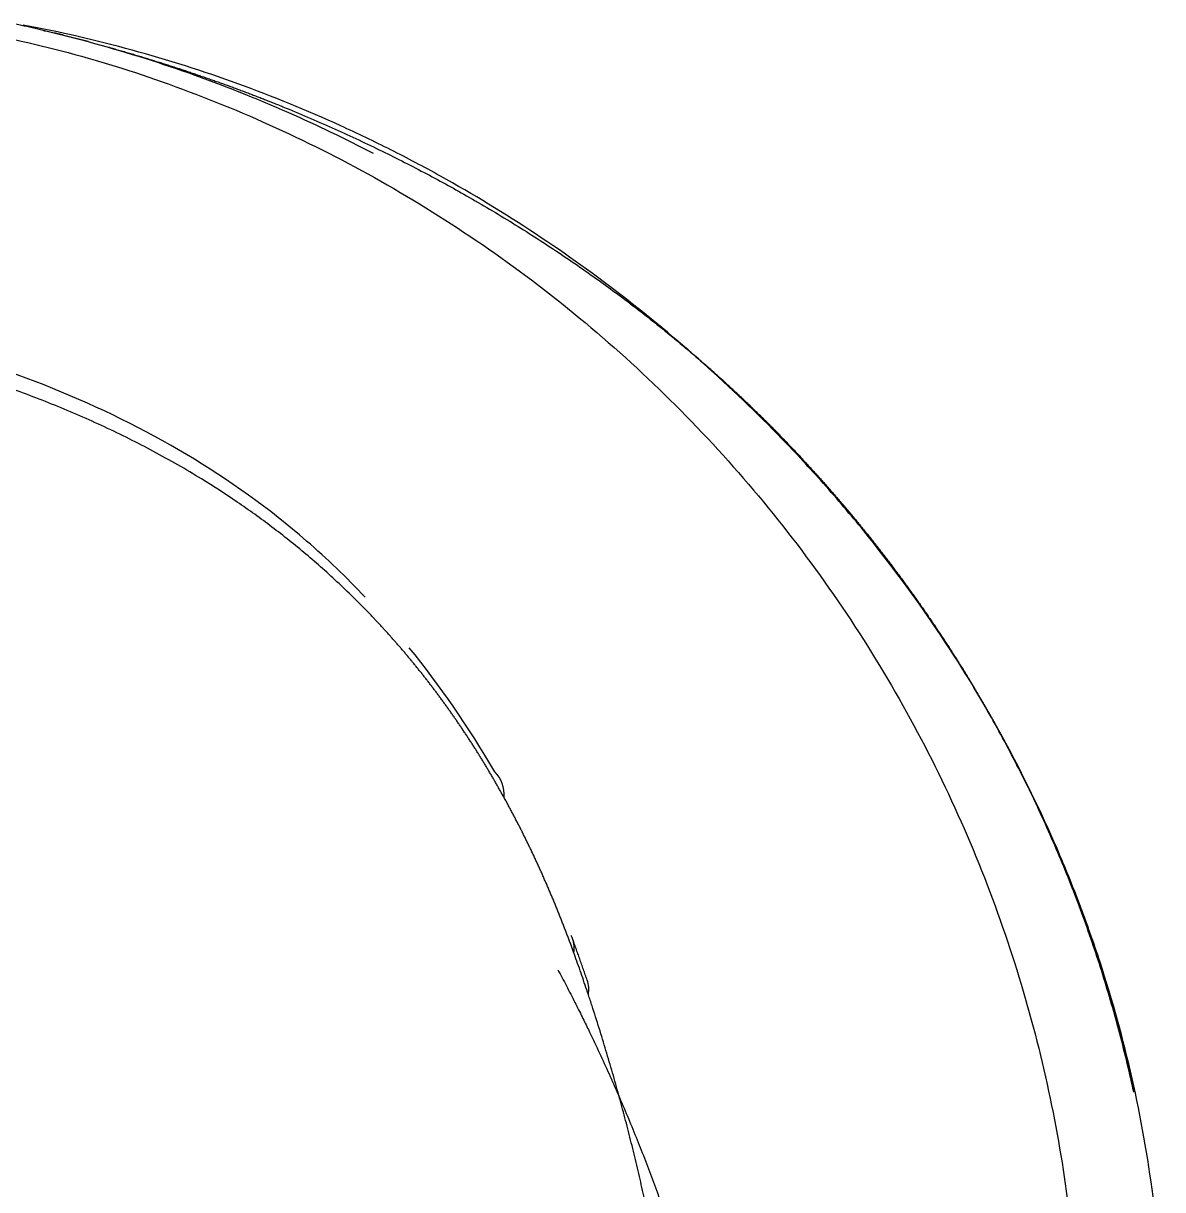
# Model space of a CAD drawing. Extents: x 8663 to 11443, y -20992 to -18942.
# Drawn here: x 9792.63 to 9807.04, y -19553.61 to -19538.87 of the extents above; entities that cross this region are included whole.
import ezdxf

# ---------------------------------------------------------------- set-up
doc = ezdxf.new("R2010")
doc.units = 0
doc.layers.add('1', color=7, linetype='CONTINUOUS')

msp = doc.modelspace()

# ---------------------------------------------------------------- linework, layer by layer
at = {"layer": '1', "color": 7, "linetype": 'CONTINUOUS'}
for centre, major_axis, ratio, start_param, end_param in [((9797.786, -19548.908), (-0.873, -0.488), 0.613766, 2.758527, 3.327681), ((9798.817, -19551.301), (-0.948, -0.317), 0.534233, 2.8431, 3.180646)]:
    msp.add_ellipse(centre, major_axis=major_axis, ratio=ratio, start_param=start_param, end_param=end_param, dxfattribs=at)
msp.add_rational_spline([(9791.924, -19538.94), (9805.968, -19541.645), (9805.983, -19556.018)], [1, 0.770359322756, 1], degree=2, dxfattribs=at)
for points, knots in [([(9793.448, -19539.097), (9793.425, -19539.091), (9793.38, -19539.079), (9793.311, -19539.061), (9793.242, -19539.044), (9793.174, -19539.026), (9793.105, -19539.009), (9793.036, -19538.992), (9792.967, -19538.976), (9792.898, -19538.959), (9792.829, -19538.943), (9792.759, -19538.927), (9792.69, -19538.911), (9792.621, -19538.896), (9792.552, -19538.881), (9792.505, -19538.871), (9792.482, -19538.866)], [0, 0, 0, 0, 0.071391, 0.142784, 0.214181, 0.285581, 0.356987, 0.428398, 0.499816, 0.571242, 0.642676, 0.714119, 0.785572, 0.857036, 0.928512, 1, 1, 1, 1]), ([(9802.281, -19544.181), (9801.964, -19543.851), (9801.634, -19543.531), (9800.952, -19542.917), (9800.599, -19542.621), (9799.87, -19542.055), (9799.493, -19541.785), (9798.716, -19541.27), (9798.315, -19541.026), (9797.798, -19540.739), (9797.694, -19540.683), (9797.486, -19540.573), (9797.172, -19540.411), (9796.854, -19540.258), (9796.215, -19539.967), (9795.782, -19539.79), (9794.903, -19539.471), (9794.457, -19539.329), (9793.552, -19539.081), (9793.093, -19538.975), (9792.628, -19538.887)], [0, 0, 0, 0, 0.125, 0.125, 0.25, 0.25, 0.375, 0.375, 0.5, 0.5, 0.53125, 0.53125, 0.5625, 0.625, 0.625, 0.75, 0.75, 0.875, 0.875, 1, 1, 1, 1]), ([(9792.884, -19538.956), (9792.893, -19538.958), (9792.925, -19538.966), (9792.98, -19538.979), (9793.049, -19538.995), (9793.117, -19539.012), (9793.184, -19539.029), (9793.251, -19539.046), (9793.317, -19539.063), (9793.383, -19539.08), (9793.427, -19539.092), (9793.448, -19539.097)], [0, 0, 0, 0, 0.047138, 0.169663, 0.291222, 0.41181, 0.531422, 0.650052, 0.767695, 0.884346, 1, 1, 1, 1]), ([(9793.448, -19539.097), (9793.872, -19539.212), (9794.297, -19539.344), (9795.142, -19539.643), (9795.563, -19539.809), (9796.34, -19540.152), (9796.697, -19540.323), (9797.05, -19540.508)], [0, 0, 0, 0, 0.349559, 0.349559, 0.699117, 0.699117, 1, 1, 1, 1]), ([(9793.704, -19539.167), (9793.709, -19539.168), (9793.737, -19539.176), (9793.787, -19539.19), (9793.854, -19539.209), (9793.92, -19539.229), (9793.986, -19539.248), (9794.052, -19539.267), (9794.118, -19539.287), (9794.183, -19539.307), (9794.247, -19539.327), (9794.312, -19539.347), (9794.376, -19539.367), (9794.439, -19539.387), (9794.502, -19539.407), (9794.565, -19539.428), (9794.628, -19539.448), (9794.69, -19539.469), (9794.752, -19539.49), (9794.813, -19539.511), (9794.874, -19539.532), (9794.935, -19539.553), (9794.996, -19539.574), (9795.056, -19539.595), (9795.115, -19539.616), (9795.174, -19539.638), (9795.233, -19539.659), (9795.292, -19539.68), (9795.35, -19539.702), (9795.408, -19539.724), (9795.465, -19539.745), (9795.522, -19539.767), (9795.579, -19539.789), (9795.635, -19539.811), (9795.691, -19539.833), (9795.746, -19539.854), (9795.801, -19539.876), (9795.856, -19539.898), (9796.102, -19539.998), (9796.529, -19540.18), (9797.124, -19540.458), (9797.691, -19540.745), (9798.253, -19541.053), (9798.812, -19541.384), (9799.366, -19541.739), (9799.893, -19542.103), (9800.262, -19542.376), (9800.486, -19542.55), (9800.577, -19542.622), (9800.668, -19542.694), (9800.758, -19542.766), (9800.846, -19542.839), (9800.934, -19542.912), (9801.021, -19542.985), (9801.108, -19543.058), (9801.193, -19543.132), (9801.278, -19543.206), (9801.361, -19543.28), (9801.444, -19543.354), (9801.526, -19543.428), (9801.607, -19543.503), (9801.687, -19543.578), (9801.766, -19543.653), (9801.844, -19543.728), (9801.922, -19543.803), (9801.998, -19543.878), (9802.074, -19543.954), (9802.149, -19544.029), (9802.222, -19544.105), (9802.271, -19544.155), (9802.295, -19544.181)], [0, 0, 0, 0, 0.001671, 0.008548, 0.015396, 0.022216, 0.029007, 0.035769, 0.042502, 0.049205, 0.055878, 0.062523, 0.069137, 0.075721, 0.082275, 0.088798, 0.095291, 0.101754, 0.108185, 0.114585, 0.120955, 0.127293, 0.133599, 0.139874, 0.146117, 0.152329, 0.158508, 0.164655, 0.17077, 0.176852, 0.182901, 0.188918, 0.194902, 0.200852, 0.20677, 0.212654, 0.218505, 0.224322, 0.230106, 0.296983, 0.361834, 0.424555, 0.485053, 0.551943, 0.617201, 0.680763, 0.742571, 0.754212, 0.765812, 0.777373, 0.788894, 0.800374, 0.811814, 0.823213, 0.834571, 0.845888, 0.857165, 0.8684, 0.879594, 0.890747, 0.901859, 0.912929, 0.923958, 0.934945, 0.945891, 0.956795, 0.967659, 0.97848, 0.989261, 1, 1, 1, 1]), ([(9796.95, -19546.12), (9796.714, -19545.87), (9795.559, -19544.762), (9793.062, -19543.311), (9789.221, -19542.356), (9786.525, -19542.14), (9785.116, -19542.16)], [0, 0, 0, 0, 0.081399, 0.381495, 0.687854, 1, 1, 1, 1]), ([(9798.708, -19548.655), (9798.7, -19548.64), (9798.683, -19548.61), (9798.658, -19548.565), (9798.632, -19548.52), (9798.607, -19548.476), (9798.581, -19548.431), (9798.555, -19548.387), (9798.529, -19548.343), (9798.503, -19548.299), (9798.477, -19548.255), (9798.451, -19548.212), (9798.424, -19548.169), (9798.398, -19548.126), (9798.371, -19548.083), (9798.344, -19548.04), (9798.317, -19547.998), (9798.29, -19547.955), (9798.262, -19547.913), (9798.235, -19547.872), (9798.207, -19547.83), (9798.18, -19547.788), (9798.152, -19547.747), (9798.124, -19547.706), (9798.096, -19547.665), (9798.068, -19547.624), (9798.039, -19547.584), (9798.011, -19547.544), (9797.982, -19547.503), (9797.953, -19547.464), (9797.924, -19547.424), (9797.895, -19547.384), (9797.866, -19547.345), (9797.837, -19547.306), (9797.807, -19547.267), (9797.777, -19547.228), (9797.748, -19547.189), (9797.718, -19547.151), (9797.688, -19547.113), (9797.658, -19547.074), (9797.627, -19547.037), (9797.597, -19546.999), (9797.566, -19546.961), (9797.536, -19546.924), (9797.505, -19546.887), (9797.474, -19546.85), (9797.443, -19546.813), (9797.411, -19546.776), (9797.38, -19546.74), (9797.348, -19546.704), (9797.317, -19546.668), (9797.285, -19546.632), (9797.253, -19546.596), (9797.221, -19546.56), (9797.189, -19546.525), (9797.156, -19546.49), (9797.124, -19546.455), (9797.091, -19546.42), (9797.059, -19546.385), (9796.905, -19546.224), (9796.625, -19545.947), (9796.207, -19545.575), (9795.777, -19545.232), (9795.336, -19544.916), (9794.838, -19544.594), (9794.281, -19544.274), (9793.661, -19543.965), (9793.031, -19543.691), (9792.381, -19543.446), (9791.711, -19543.228), (9791.02, -19543.036), (9790.323, -19542.873), (9789.537, -19542.718), (9788.658, -19542.582), (9787.688, -19542.473), (9786.789, -19542.407), (9785.969, -19542.373), (9785.228, -19542.361), (9784.494, -19542.369), (9783.754, -19542.396), (9783.015, -19542.444), (9782.283, -19542.513), (9781.577, -19542.604), (9781.001, -19542.701), (9780.546, -19542.792), (9780.204, -19542.869), (9779.877, -19542.954), (9779.642, -19543.022), (9779.493, -19543.069), (9779.424, -19543.091), (9779.356, -19543.114), (9779.289, -19543.137), (9779.223, -19543.16), (9779.158, -19543.184), (9779.093, -19543.208), (9779.03, -19543.232), (9778.967, -19543.257), (9778.906, -19543.282), (9778.845, -19543.307), (9778.786, -19543.333), (9778.727, -19543.359), (9778.669, -19543.386), (9778.612, -19543.413), (9778.556, -19543.44), (9778.502, -19543.468), (9778.448, -19543.496), (9778.412, -19543.515), (9778.395, -19543.525)], [0, 0, 0, 0, 0.002186, 0.004371, 0.006555, 0.008736, 0.010917, 0.013096, 0.015273, 0.017449, 0.019624, 0.021798, 0.02397, 0.026141, 0.028311, 0.03048, 0.032648, 0.034814, 0.03698, 0.039144, 0.041308, 0.04347, 0.045632, 0.047793, 0.049953, 0.052112, 0.05427, 0.056427, 0.058584, 0.06074, 0.062895, 0.06505, 0.067204, 0.069357, 0.07151, 0.073662, 0.075814, 0.077965, 0.080115, 0.082266, 0.084416, 0.086565, 0.088714, 0.090863, 0.093011, 0.095159, 0.097307, 0.099455, 0.101602, 0.103749, 0.105897, 0.108043, 0.11019, 0.112337, 0.114483, 0.11663, 0.118776, 0.120923, 0.123069, 0.125216, 0.151013, 0.176429, 0.201502, 0.226266, 0.250748, 0.282649, 0.314023, 0.34491, 0.375343, 0.407153, 0.438629, 0.469794, 0.500665, 0.542527, 0.584016, 0.625166, 0.65661, 0.687762, 0.718641, 0.749269, 0.781427, 0.812886, 0.843701, 0.873931, 0.890146, 0.906045, 0.921646, 0.93697, 0.940452, 0.943915, 0.947357, 0.95078, 0.954184, 0.957568, 0.960934, 0.964282, 0.967612, 0.970924, 0.974219, 0.977497, 0.980758, 0.984003, 0.987233, 0.990447, 0.993645, 0.99683, 1, 1, 1, 1]), ([(9802.295, -19544.181), (9802.283, -19544.168), (9802.258, -19544.142), (9802.221, -19544.103), (9802.183, -19544.065), (9802.146, -19544.026), (9802.108, -19543.988), (9802.07, -19543.95), (9802.031, -19543.911), (9801.993, -19543.873), (9801.954, -19543.835), (9801.916, -19543.797), (9801.876, -19543.759), (9801.837, -19543.721), (9801.798, -19543.683), (9801.758, -19543.646), (9801.719, -19543.608), (9801.679, -19543.57), (9801.639, -19543.533), (9801.598, -19543.495), (9801.558, -19543.458), (9801.517, -19543.421), (9801.476, -19543.383), (9801.435, -19543.346), (9801.394, -19543.309), (9801.352, -19543.272), (9801.311, -19543.235), (9801.269, -19543.198), (9801.227, -19543.162), (9801.185, -19543.125), (9801.142, -19543.088), (9801.1, -19543.052), (9801.057, -19543.015), (9801.014, -19542.979), (9800.971, -19542.943), (9800.928, -19542.906), (9800.884, -19542.87), (9800.841, -19542.834), (9800.797, -19542.798), (9800.753, -19542.763), (9800.709, -19542.727), (9800.664, -19542.691), (9800.62, -19542.656), (9800.575, -19542.62), (9800.542, -19542.594), (9800.523, -19542.579), (9800.52, -19542.577)], [0, 0, 0, 0, 0.022693, 0.045403, 0.06813, 0.090874, 0.113636, 0.136415, 0.159213, 0.182029, 0.204864, 0.227719, 0.250593, 0.273487, 0.296401, 0.319336, 0.342292, 0.365269, 0.388267, 0.411287, 0.434329, 0.457394, 0.480482, 0.503593, 0.526727, 0.549885, 0.573067, 0.596274, 0.619505, 0.642761, 0.666043, 0.68935, 0.712683, 0.736043, 0.759429, 0.782842, 0.806282, 0.82975, 0.853245, 0.876769, 0.90032, 0.923901, 0.947511, 0.97115, 0.994818, 1, 1, 1, 1]), ([(9807.036, -19555.222), (9807.02, -19554.71), (9806.979, -19554.203), (9806.849, -19553.198), (9806.673, -19552.201), (9806.402, -19551.221), (9806.204, -19550.614), (9806.142, -19550.433), (9806.077, -19550.252), (9806.033, -19550.131), (9806.011, -19550.071), (9805.897, -19549.77), (9805.801, -19549.533), (9805.496, -19548.828), (9805.272, -19548.369), (9804.783, -19547.473), (9804.519, -19547.035), (9803.949, -19546.181), (9803.643, -19545.765), (9803.236, -19545.258), (9803.153, -19545.157), (9802.985, -19544.957), (9802.729, -19544.659), (9802.463, -19544.37), (9802.281, -19544.181)], [0, 0, 0, 0, 0.125, 0.125, 0.25, 0.375, 0.375, 0.40625, 0.421875, 0.421875, 0.4375, 0.4375, 0.5, 0.5, 0.625, 0.625, 0.75, 0.75, 0.875, 0.875, 0.90625, 0.90625, 0.9375, 1, 1, 1, 1]), ([(9802.295, -19544.181), (9802.31, -19544.196), (9802.338, -19544.225), (9802.381, -19544.27), (9802.423, -19544.316), (9802.466, -19544.361), (9802.508, -19544.407), (9802.55, -19544.452), (9802.592, -19544.498), (9802.634, -19544.545), (9802.676, -19544.591), (9802.718, -19544.638), (9802.76, -19544.685), (9802.801, -19544.732), (9802.843, -19544.779), (9802.884, -19544.827), (9802.925, -19544.874), (9802.966, -19544.922), (9803.007, -19544.971), (9803.048, -19545.019), (9803.089, -19545.068), (9803.13, -19545.116), (9803.17, -19545.165), (9803.21, -19545.215), (9803.251, -19545.264), (9803.291, -19545.314), (9803.331, -19545.363), (9803.37, -19545.414), (9803.41, -19545.464), (9803.45, -19545.514), (9803.489, -19545.565), (9803.528, -19545.616), (9803.567, -19545.667), (9803.606, -19545.718), (9803.645, -19545.77), (9803.684, -19545.821), (9803.722, -19545.873), (9803.761, -19545.925), (9803.799, -19545.978), (9803.837, -19546.03), (9803.875, -19546.083), (9803.912, -19546.136), (9803.95, -19546.189), (9803.987, -19546.242), (9804.025, -19546.296), (9804.062, -19546.349), (9804.099, -19546.403), (9804.135, -19546.457), (9804.172, -19546.512), (9804.208, -19546.566), (9804.245, -19546.621), (9804.281, -19546.676), (9804.317, -19546.731), (9804.352, -19546.786), (9804.388, -19546.841), (9804.423, -19546.897), (9804.459, -19546.953), (9804.494, -19547.009), (9804.528, -19547.065), (9804.563, -19547.121), (9804.597, -19547.178), (9804.632, -19547.235), (9804.666, -19547.292), (9804.7, -19547.349), (9804.733, -19547.406), (9804.767, -19547.463), (9804.8, -19547.521), (9804.833, -19547.579), (9804.866, -19547.637), (9804.899, -19547.695), (9804.931, -19547.754), (9804.964, -19547.812), (9804.996, -19547.871), (9805.028, -19547.93), (9805.059, -19547.989), (9805.091, -19548.048), (9805.122, -19548.107), (9805.153, -19548.167), (9805.184, -19548.227), (9805.215, -19548.287), (9805.245, -19548.347), (9805.275, -19548.407), (9805.305, -19548.467), (9805.335, -19548.528), (9805.364, -19548.589), (9805.394, -19548.65), (9805.423, -19548.711), (9805.452, -19548.772), (9805.48, -19548.833), (9805.509, -19548.895), (9805.537, -19548.956), (9805.565, -19549.018), (9805.593, -19549.08), (9805.62, -19549.142), (9805.647, -19549.205), (9805.674, -19549.267), (9805.701, -19549.33), (9805.817, -19549.604), (9806.013, -19550.098), (9806.263, -19550.827), (9806.483, -19551.579), (9806.609, -19552.1), (9806.668, -19552.368), (9806.67, -19552.378)], [0, 0, 0, 0, 0.006483, 0.012977, 0.019481, 0.025996, 0.032522, 0.039058, 0.045605, 0.052162, 0.058729, 0.065307, 0.071895, 0.078493, 0.085102, 0.091721, 0.09835, 0.104989, 0.111638, 0.118297, 0.124966, 0.131645, 0.138333, 0.145032, 0.15174, 0.158459, 0.165186, 0.171924, 0.178671, 0.185427, 0.192193, 0.198969, 0.205754, 0.212548, 0.219351, 0.226164, 0.232986, 0.239817, 0.246657, 0.253506, 0.260364, 0.267231, 0.274107, 0.280992, 0.287885, 0.294787, 0.301698, 0.308617, 0.315545, 0.322482, 0.329426, 0.33638, 0.343341, 0.350311, 0.357289, 0.364275, 0.371269, 0.378271, 0.385282, 0.3923, 0.399326, 0.406359, 0.413401, 0.42045, 0.427507, 0.434571, 0.441643, 0.448722, 0.455808, 0.462902, 0.470003, 0.477112, 0.484227, 0.491349, 0.498479, 0.505615, 0.512758, 0.519908, 0.527065, 0.534228, 0.541399, 0.548575, 0.555758, 0.562948, 0.570143, 0.577345, 0.584554, 0.591768, 0.598989, 0.606215, 0.613448, 0.620686, 0.62793, 0.63518, 0.642435, 0.649697, 0.656963, 0.664236, 0.745009, 0.827478, 0.911511, 0.996968, 1, 1, 1, 1]), ([(9806.67, -19552.378), (9806.668, -19552.368), (9806.611, -19552.106), (9806.487, -19551.594), (9806.27, -19550.848), (9806.019, -19550.113), (9805.733, -19549.39), (9805.415, -19548.679), (9805.063, -19547.983), (9804.68, -19547.303), (9804.38, -19546.824), (9804.187, -19546.534), (9804.114, -19546.425), (9804.039, -19546.316), (9803.964, -19546.209), (9803.889, -19546.102), (9803.812, -19545.995), (9803.735, -19545.889), (9803.656, -19545.784), (9803.577, -19545.679), (9803.497, -19545.575), (9803.417, -19545.472), (9803.335, -19545.369), (9803.253, -19545.267), (9803.17, -19545.165), (9803.086, -19545.064), (9803.002, -19544.963), (9802.916, -19544.863), (9802.83, -19544.764), (9802.743, -19544.665), (9802.655, -19544.567), (9802.566, -19544.47), (9802.477, -19544.373), (9802.387, -19544.276), (9802.326, -19544.212), (9802.295, -19544.181)], [0, 0, 0, 0, 0.003038, 0.086462, 0.169619, 0.252672, 0.335776, 0.418978, 0.501937, 0.584809, 0.667753, 0.681658, 0.695552, 0.709436, 0.72331, 0.737175, 0.751032, 0.764881, 0.778725, 0.792563, 0.806396, 0.820226, 0.834053, 0.847877, 0.861699, 0.875521, 0.889342, 0.903164, 0.916988, 0.930813, 0.944642, 0.958474, 0.972311, 0.986152, 1, 1, 1, 1]), ([(9778.292, -19546.431), (9778.326, -19546.441), (9778.395, -19546.46), (9778.497, -19546.489), (9778.599, -19546.518), (9778.7, -19546.547), (9778.802, -19546.577), (9778.904, -19546.607), (9779.005, -19546.637), (9779.107, -19546.667), (9779.208, -19546.698), (9779.309, -19546.728), (9779.41, -19546.759), (9779.511, -19546.79), (9779.612, -19546.822), (9779.712, -19546.854), (9779.813, -19546.886), (9779.913, -19546.918), (9780.013, -19546.95), (9780.114, -19546.983), (9780.214, -19547.016), (9780.313, -19547.049), (9780.413, -19547.082), (9780.513, -19547.116), (9780.612, -19547.15), (9780.712, -19547.184), (9780.811, -19547.219), (9780.91, -19547.254), (9781.009, -19547.289), (9781.108, -19547.324), (9781.206, -19547.36), (9781.305, -19547.395), (9781.403, -19547.431), (9781.502, -19547.468), (9781.6, -19547.505), (9781.698, -19547.541), (9781.795, -19547.579), (9781.893, -19547.616), (9781.991, -19547.654), (9782.088, -19547.692), (9782.185, -19547.73), (9782.282, -19547.769), (9782.379, -19547.808), (9782.476, -19547.847), (9782.573, -19547.887), (9782.669, -19547.927), (9782.766, -19547.967), (9782.862, -19548.007), (9782.958, -19548.048), (9783.054, -19548.089), (9783.15, -19548.131), (9783.245, -19548.173), (9783.341, -19548.215), (9783.436, -19548.257), (9783.531, -19548.3), (9783.626, -19548.343), (9783.721, -19548.386), (9783.816, -19548.43), (9783.91, -19548.474), (9784.004, -19548.518), (9784.099, -19548.563), (9784.193, -19548.608), (9784.286, -19548.653), (9784.38, -19548.699), (9784.473, -19548.745), (9784.567, -19548.791), (9784.66, -19548.838), (9784.753, -19548.885), (9784.846, -19548.933), (9784.938, -19548.981), (9785.031, -19549.029), (9785.123, -19549.078), (9785.215, -19549.126), (9785.307, -19549.176), (9785.399, -19549.226), (9785.49, -19549.276), (9785.582, -19549.326), (9785.673, -19549.377), (9785.764, -19549.428), (9785.855, -19549.48), (9785.945, -19549.532), (9786.036, -19549.584), (9786.126, -19549.637), (9786.216, -19549.69), (9786.306, -19549.744), (9786.396, -19549.798), (9786.648, -19549.952), (9787.06, -19550.212), (9787.625, -19550.591), (9788.182, -19550.989), (9788.73, -19551.408), (9789.27, -19551.847), (9789.801, -19552.308), (9790.322, -19552.793), (9790.833, -19553.301), (9791.334, -19553.834), (9791.823, -19554.393), (9792.3, -19554.979), (9792.772, -19555.601), (9793.233, -19556.259), (9793.681, -19556.95), (9794.108, -19557.662), (9794.512, -19558.397), (9794.922, -19559.207), (9795.328, -19560.09), (9795.721, -19561.043), (9796.077, -19562.007), (9796.317, -19562.733), (9796.465, -19563.214), (9796.534, -19563.447), (9796.601, -19563.68), (9796.667, -19563.912), (9796.731, -19564.145), (9796.792, -19564.377), (9796.852, -19564.61), (9796.911, -19564.842), (9796.967, -19565.074), (9797.022, -19565.307), (9797.075, -19565.538), (9797.126, -19565.77), (9797.176, -19566.002), (9797.224, -19566.233), (9797.27, -19566.463), (9797.315, -19566.694), (9797.359, -19566.924), (9797.401, -19567.154), (9797.441, -19567.383), (9797.48, -19567.612), (9797.518, -19567.84), (9797.554, -19568.068), (9797.589, -19568.295), (9797.622, -19568.522), (9797.655, -19568.748), (9797.686, -19568.974), (9797.715, -19569.199), (9797.744, -19569.423), (9797.771, -19569.647), (9797.798, -19569.87), (9797.823, -19570.092), (9797.846, -19570.313), (9797.869, -19570.534), (9797.891, -19570.753), (9797.905, -19570.9), (9797.912, -19570.972)], [0, 0, 0, 0, 0.002959, 0.005917, 0.008873, 0.011829, 0.014784, 0.017739, 0.020692, 0.023645, 0.026596, 0.029547, 0.032497, 0.035447, 0.038395, 0.041343, 0.044291, 0.047237, 0.050184, 0.053129, 0.056074, 0.059018, 0.061962, 0.064905, 0.067848, 0.070791, 0.073733, 0.076674, 0.079616, 0.082557, 0.085497, 0.088438, 0.091378, 0.094318, 0.097258, 0.100198, 0.103137, 0.106077, 0.109017, 0.111956, 0.114896, 0.117836, 0.120776, 0.123716, 0.126656, 0.129597, 0.132537, 0.135479, 0.13842, 0.141362, 0.144305, 0.147248, 0.150191, 0.153135, 0.15608, 0.159026, 0.161972, 0.164919, 0.167867, 0.170816, 0.173766, 0.176717, 0.179669, 0.182622, 0.185576, 0.188532, 0.191488, 0.194447, 0.197406, 0.200367, 0.20333, 0.206294, 0.20926, 0.212228, 0.215197, 0.218169, 0.221142, 0.224117, 0.227095, 0.230074, 0.233056, 0.23604, 0.239027, 0.242016, 0.245007, 0.248001, 0.250998, 0.270365, 0.289902, 0.309633, 0.329585, 0.349785, 0.370264, 0.391054, 0.412188, 0.433705, 0.455642, 0.47804, 0.500941, 0.525346, 0.550002, 0.574945, 0.600213, 0.62584, 0.657192, 0.688492, 0.719751, 0.750975, 0.758391, 0.765793, 0.773182, 0.780557, 0.787917, 0.795263, 0.802594, 0.809909, 0.817209, 0.824493, 0.83176, 0.83901, 0.846243, 0.853458, 0.860655, 0.867833, 0.874992, 0.882131, 0.889251, 0.896349, 0.903427, 0.910483, 0.917517, 0.924528, 0.931516, 0.93848, 0.94542, 0.952336, 0.959226, 0.966089, 0.972927, 0.979737, 0.98652, 0.993274, 1, 1, 1, 1]), ([(9797.704, -19571.27), (9797.7, -19571.234), (9797.693, -19571.163), (9797.682, -19571.056), (9797.671, -19570.949), (9797.659, -19570.843), (9797.647, -19570.737), (9797.635, -19570.631), (9797.623, -19570.526), (9797.611, -19570.421), (9797.598, -19570.317), (9797.586, -19570.212), (9797.573, -19570.108), (9797.56, -19570.005), (9797.546, -19569.901), (9797.533, -19569.798), (9797.519, -19569.696), (9797.505, -19569.593), (9797.491, -19569.491), (9797.477, -19569.39), (9797.463, -19569.288), (9797.448, -19569.187), (9797.433, -19569.087), (9797.418, -19568.986), (9797.403, -19568.886), (9797.388, -19568.786), (9797.373, -19568.687), (9797.357, -19568.588), (9797.341, -19568.489), (9797.325, -19568.391), (9797.309, -19568.293), (9797.292, -19568.195), (9797.276, -19568.098), (9797.259, -19568.001), (9797.242, -19567.904), (9797.225, -19567.807), (9797.208, -19567.711), (9797.19, -19567.616), (9797.173, -19567.52), (9797.155, -19567.425), (9797.137, -19567.33), (9797.119, -19567.236), (9797.101, -19567.142), (9797.082, -19567.048), (9797.064, -19566.955), (9797.045, -19566.862), (9797.026, -19566.769), (9797.007, -19566.677), (9796.987, -19566.585), (9796.968, -19566.493), (9796.948, -19566.402), (9796.929, -19566.311), (9796.909, -19566.22), (9796.889, -19566.129), (9796.868, -19566.039), (9796.848, -19565.95), (9796.827, -19565.86), (9796.807, -19565.771), (9796.786, -19565.683), (9796.765, -19565.594), (9796.744, -19565.506), (9796.722, -19565.419), (9796.701, -19565.331), (9796.679, -19565.244), (9796.657, -19565.158), (9796.635, -19565.071), (9796.613, -19564.986), (9796.591, -19564.9), (9796.569, -19564.815), (9796.546, -19564.73), (9796.524, -19564.645), (9796.501, -19564.561), (9796.478, -19564.477), (9796.455, -19564.393), (9796.432, -19564.31), (9796.409, -19564.227), (9796.385, -19564.145), (9796.362, -19564.063), (9796.338, -19563.981), (9796.314, -19563.899), (9796.29, -19563.818), (9796.266, -19563.737), (9796.242, -19563.657), (9796.218, -19563.577), (9796.193, -19563.497), (9796.169, -19563.417), (9795.999, -19562.872), (9795.652, -19561.854), (9795.057, -19560.369), (9794.353, -19558.876), (9793.526, -19557.387), (9792.653, -19556.054), (9791.762, -19554.876), (9790.88, -19553.846), (9789.903, -19552.84), (9788.829, -19551.868), (9787.656, -19550.941), (9786.594, -19550.208), (9785.698, -19549.653), (9785.014, -19549.259), (9784.352, -19548.903), (9783.716, -19548.582), (9783.107, -19548.293), (9782.527, -19548.034), (9781.979, -19547.802), (9781.464, -19547.594), (9780.983, -19547.409), (9780.537, -19547.244), (9780.127, -19547.098), (9779.753, -19546.97), (9779.416, -19546.858), (9779.117, -19546.762), (9778.856, -19546.68), (9778.633, -19546.611), (9778.448, -19546.555), (9778.338, -19546.522), (9778.289, -19546.508)], [0, 0, 0, 0, 0.003327, 0.006641, 0.009946, 0.013243, 0.016531, 0.019809, 0.023079, 0.026338, 0.029589, 0.03283, 0.036062, 0.039284, 0.042497, 0.045701, 0.048895, 0.05208, 0.055255, 0.058421, 0.061578, 0.064725, 0.067863, 0.070992, 0.074111, 0.077221, 0.080321, 0.083412, 0.086494, 0.089566, 0.092629, 0.095682, 0.098726, 0.10176, 0.104785, 0.107801, 0.110806, 0.113803, 0.11679, 0.119767, 0.122736, 0.125694, 0.128644, 0.131584, 0.134516, 0.137438, 0.14035, 0.143254, 0.146148, 0.149032, 0.151907, 0.154772, 0.157629, 0.160475, 0.163312, 0.16614, 0.168959, 0.171768, 0.174568, 0.177358, 0.180139, 0.182911, 0.185674, 0.188427, 0.19117, 0.193905, 0.196629, 0.199344, 0.20205, 0.204747, 0.207434, 0.210111, 0.212779, 0.215438, 0.218087, 0.220727, 0.223358, 0.225979, 0.22859, 0.231193, 0.233786, 0.236369, 0.238944, 0.241508, 0.244064, 0.24661, 0.249146, 0.296511, 0.345209, 0.395222, 0.446555, 0.499193, 0.53819, 0.578257, 0.619379, 0.661563, 0.704793, 0.749076, 0.772717, 0.795218, 0.81657, 0.836779, 0.855846, 0.873775, 0.890558, 0.906201, 0.920706, 0.934071, 0.946295, 0.957383, 0.967333, 0.976144, 0.983815, 0.990348, 0.995743, 1, 1, 1, 1]), ([(9799.587, -19550.612), (9799.581, -19550.594), (9799.569, -19550.56), (9799.55, -19550.509), (9799.531, -19550.458), (9799.512, -19550.407), (9799.492, -19550.356), (9799.473, -19550.305), (9799.453, -19550.254), (9799.433, -19550.204), (9799.414, -19550.153), (9799.393, -19550.103), (9799.373, -19550.053), (9799.353, -19550.003), (9799.332, -19549.953), (9799.311, -19549.903), (9799.29, -19549.854), (9799.269, -19549.804), (9799.248, -19549.755), (9799.226, -19549.706), (9799.204, -19549.656), (9799.183, -19549.607), (9799.161, -19549.559), (9799.138, -19549.51), (9799.116, -19549.461), (9799.093, -19549.413), (9799.071, -19549.364), (9799.048, -19549.316), (9799.025, -19549.268), (9799.001, -19549.22), (9798.978, -19549.172), (9798.954, -19549.125), (9798.931, -19549.077), (9798.907, -19549.03), (9798.882, -19548.983), (9798.858, -19548.935), (9798.834, -19548.888), (9798.809, -19548.842), (9798.784, -19548.795), (9798.759, -19548.748), (9798.734, -19548.702), (9798.717, -19548.671), (9798.708, -19548.655)], [0, 0, 0, 0, 0.024664, 0.049341, 0.074031, 0.098736, 0.123455, 0.148189, 0.172938, 0.197702, 0.222481, 0.247277, 0.272089, 0.296917, 0.321761, 0.346623, 0.371502, 0.396399, 0.421314, 0.446247, 0.471199, 0.496169, 0.521159, 0.546168, 0.571197, 0.596246, 0.621315, 0.646405, 0.671516, 0.696649, 0.721802, 0.746978, 0.772176, 0.797396, 0.822639, 0.847905, 0.873194, 0.898507, 0.923843, 0.949204, 0.97459, 1, 1, 1, 1]), ([(9799.587, -19550.612), (9799.594, -19550.575), (9799.596, -19550.539), (9799.586, -19550.467), (9799.575, -19550.431), (9799.556, -19550.398), (9799.556, -19550.398), (9799.556, -19550.398)], [0, 0, 0, 0, 0.49997, 0.49997, 0.999939, 0.999939, 1, 1, 1, 1]), ([(9799.589, -19550.616), (9799.596, -19550.579), (9799.598, -19550.543), (9799.589, -19550.481), (9799.582, -19550.455), (9799.571, -19550.431)], [0, 0, 0, 0, 0.581566, 0.581566, 1, 1, 1, 1]), ([(9799.589, -19550.616), (9799.589, -19550.615), (9799.589, -19550.615), (9799.588, -19550.614), (9799.588, -19550.613), (9799.587, -19550.612)], [0, 0, 0, 0, 0.071354, 0.071354, 1, 1, 1, 1]), ([(9799.773, -19551.147), (9799.746, -19551.066), (9799.719, -19550.985), (9799.663, -19550.824), (9799.634, -19550.743), (9799.6, -19550.647), (9799.594, -19550.631), (9799.589, -19550.616)], [0, 0, 0, 0, 0.455493, 0.455493, 0.91132, 0.91132, 1, 1, 1, 1]), ([(9799.388, -19550.832), (9799.425, -19550.9), (9799.497, -19551.037), (9799.599, -19551.236), (9799.691, -19551.42), (9799.79, -19551.623), (9799.899, -19551.852), (9800.021, -19552.116), (9800.139, -19552.382), (9800.291, -19552.736), (9800.471, -19553.181), (9800.673, -19553.718), (9800.86, -19554.256), (9800.987, -19554.655), (9801.066, -19554.915), (9801.101, -19555.035), (9801.136, -19555.155), (9801.17, -19555.275), (9801.203, -19555.396), (9801.235, -19555.516), (9801.267, -19555.637), (9801.298, -19555.758), (9801.329, -19555.879), (9801.358, -19556), (9801.387, -19556.121), (9801.416, -19556.243), (9801.443, -19556.364), (9801.47, -19556.486), (9801.496, -19556.607), (9801.522, -19556.729), (9801.546, -19556.851), (9801.57, -19556.973), (9801.593, -19557.095), (9801.616, -19557.217), (9801.637, -19557.339), (9801.658, -19557.461), (9801.678, -19557.583), (9801.698, -19557.705), (9801.716, -19557.827), (9801.734, -19557.949), (9801.751, -19558.071), (9801.768, -19558.193), (9801.783, -19558.314), (9801.798, -19558.436), (9801.812, -19558.558), (9801.826, -19558.679), (9801.838, -19558.801), (9801.85, -19558.922), (9801.857, -19559.003), (9801.861, -19559.044)], [0, 0, 0, 0, 0.025523, 0.051401, 0.074139, 0.09375, 0.126161, 0.158544, 0.190897, 0.223218, 0.287813, 0.352506, 0.417285, 0.482139, 0.496513, 0.510915, 0.525344, 0.539799, 0.554281, 0.568789, 0.583324, 0.597884, 0.61247, 0.627081, 0.641718, 0.65638, 0.671066, 0.685778, 0.700513, 0.715273, 0.730056, 0.744863, 0.759694, 0.774548, 0.789425, 0.804324, 0.819247, 0.834191, 0.849158, 0.864147, 0.879158, 0.89419, 0.909243, 0.924318, 0.939413, 0.954529, 0.969666, 0.984823, 1, 1, 1, 1]), ([(9801.08, -19557.419), (9801.076, -19557.386), (9801.069, -19557.319), (9801.058, -19557.218), (9801.046, -19557.118), (9801.034, -19557.017), (9801.022, -19556.916), (9801.01, -19556.815), (9800.997, -19556.714), (9800.984, -19556.612), (9800.971, -19556.511), (9800.957, -19556.409), (9800.944, -19556.308), (9800.929, -19556.206), (9800.915, -19556.104), (9800.9, -19556.002), (9800.885, -19555.9), (9800.869, -19555.798), (9800.854, -19555.695), (9800.837, -19555.593), (9800.821, -19555.49), (9800.804, -19555.388), (9800.787, -19555.285), (9800.769, -19555.182), (9800.751, -19555.08), (9800.733, -19554.977), (9800.715, -19554.874), (9800.696, -19554.771), (9800.676, -19554.668), (9800.657, -19554.565), (9800.637, -19554.462), (9800.616, -19554.359), (9800.593, -19554.243), (9800.567, -19554.115), (9800.537, -19553.974), (9800.506, -19553.833), (9800.475, -19553.692), (9800.443, -19553.55), (9800.41, -19553.409), (9800.377, -19553.268), (9800.343, -19553.126), (9800.307, -19552.985), (9800.272, -19552.843), (9800.235, -19552.702), (9800.197, -19552.56), (9800.159, -19552.419), (9800.119, -19552.277), (9800.079, -19552.135), (9800.038, -19551.994), (9799.996, -19551.853), (9799.953, -19551.711), (9799.91, -19551.57), (9799.865, -19551.429), (9799.82, -19551.288), (9799.789, -19551.194), (9799.773, -19551.147)], [0, 0, 0, 0, 0.015763, 0.031556, 0.047378, 0.063229, 0.079107, 0.095012, 0.110944, 0.126903, 0.142887, 0.158896, 0.17493, 0.190987, 0.207069, 0.223173, 0.2393, 0.255448, 0.271619, 0.28781, 0.304021, 0.320252, 0.336502, 0.352771, 0.369059, 0.385364, 0.401686, 0.418025, 0.434381, 0.450752, 0.467138, 0.483539, 0.499954, 0.522354, 0.544795, 0.567275, 0.589793, 0.612347, 0.634936, 0.657558, 0.680212, 0.702897, 0.725612, 0.748354, 0.771123, 0.793918, 0.816736, 0.839577, 0.86244, 0.885323, 0.908226, 0.931145, 0.954082, 0.977034, 1, 1, 1, 1])]:
    msp.add_open_spline(points, degree=3, knots=knots, dxfattribs=at)
for points, degree in [([(9798.589, -19548.329), (9798.258, -19547.765), (9797.899, -19547.241), (9797.509, -19546.76)], 3), ([(9799.758, -19550.964), (9799.57, -19550.427)], 1)]:
    msp.add_open_spline(points, degree=degree, dxfattribs=at)

doc.saveas('drawing.dxf')
